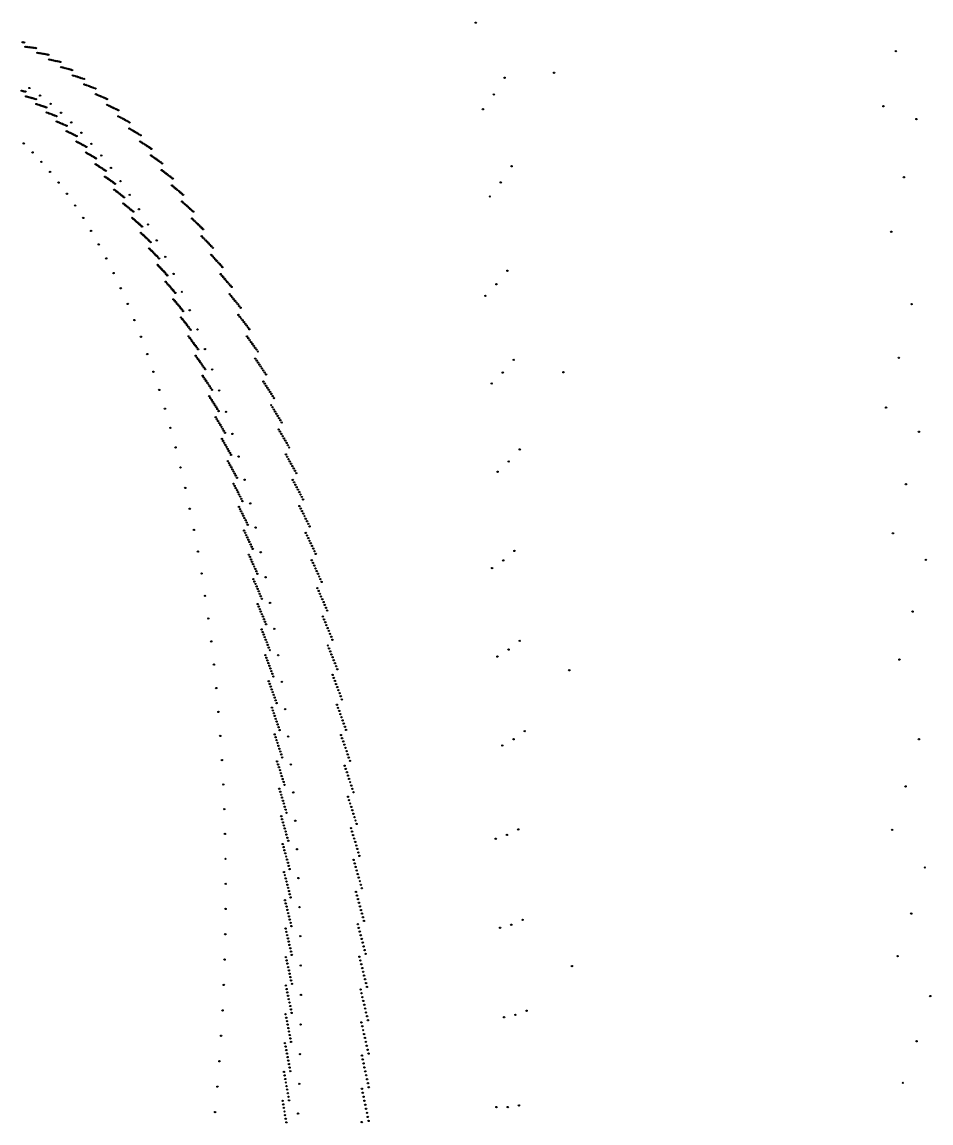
# Model space of a CAD drawing. Header units: millimetres. Extents: x -26 to 31, y -125 to 131.
# Drawn here: x 16.79 to 30.55, y 3.41 to 20.08 of the extents above; entities that cross this region are included whole.
import ezdxf

# ---------------------------------------------------------------- set-up
doc = ezdxf.new("R2010")
doc.units = ezdxf.units.MM
for name, color, linetype in [('Orb_10_28_1.00710_500', 10, 'Continuous'), ('Orb_10_28_1.00791_500', 1, 'Continuous'), ('Orb_10_28_1.00792_500', 2, 'Continuous'), ('Orb_10_28_1.00793_500', 3, 'Continuous'), ('Orb_10_28_1.00794_500', 4, 'Continuous'), ('Orb_10_28_1.00795_500', 5, 'Continuous'), ('Orb_10_28_1.00796_500', 6, 'Continuous'), ('Orb_10_28_1.00797_500', 7, 'Continuous'), ('Orb_10_28_1.00798_500', 8, 'Continuous'), ('Orb_10_28_1.00799_500', 9, 'Continuous'), ('Orb_10_28_1.008109_500', 10, 'Continuous'), ('Orb_10_28_1.008910_500', 1, 'Continuous'), ('Orb_10_28_1.008921_500', 2, 'Continuous'), ('Orb_10_28_1.008932_500', 3, 'Continuous'), ('Orb_10_28_1.008943_500', 4, 'Continuous'), ('Orb_10_28_1.008954_500', 5, 'Continuous'), ('Orb_10_28_1.008965_500', 6, 'Continuous'), ('Orb_10_28_1.008976_500', 7, 'Continuous'), ('Orb_10_28_1.008987_500', 8, 'Continuous'), ('Orb_10_28_1.008998_500', 9, 'Continuous')]:
    doc.layers.add(name, color=color, linetype=linetype)

msp = doc.modelspace()

# ---------------------------------------------------------------- linework, layer by layer
at = {"layer": 'Orb_10_28_1.00710_500'}
for centre in [(16.817, 18.239, 23.965), (16.952, 18.104, 24.404), (17.086, 17.96, 24.845), (17.217, 17.808, 25.288), (17.345, 17.647, 25.732), (17.472, 17.477, 26.178), (17.596, 17.298, 26.624), (17.718, 17.111, 27.072), (17.837, 16.915, 27.519), (17.953, 16.711, 27.968), (18.067, 16.498, 28.416), (18.178, 16.277, 28.863), (18.286, 16.047, 29.311), (18.391, 15.81, 29.757), (18.493, 15.565, 30.202), (18.592, 15.312, 30.646), (18.687, 15.051, 31.088), (18.78, 14.783, 31.529), (18.869, 14.507, 31.967), (18.955, 14.224, 32.402), (19.037, 13.934, 32.835), (19.116, 13.638, 33.265), (19.191, 13.335, 33.691), (19.262, 13.025, 34.114), (19.33, 12.71, 34.534), (19.394, 12.388, 34.949), (19.454, 12.061, 35.36), (19.51, 11.729, 35.766), (19.563, 11.391, 36.168), (19.611, 11.048, 36.564), (19.656, 10.701, 36.956), (19.696, 10.349, 37.342), (19.732, 9.994, 37.723), (19.765, 9.634, 38.097), (19.793, 9.271, 38.466), (19.817, 8.904, 38.829), (19.837, 8.535, 39.185), (19.853, 8.162, 39.535), (19.864, 7.787, 39.878), (19.872, 7.41, 40.215), (19.875, 7.031, 40.545), (19.874, 6.651, 40.868), (19.868, 6.268, 41.184), (19.859, 5.885, 41.492), (19.845, 5.501, 41.794), (19.827, 5.116, 42.088), (19.805, 4.731, 42.375), (19.779, 4.346, 42.654), (19.749, 3.961, 42.926), (19.714, 3.576, 43.191)]:
    msp.add_circle(centre, 0.01, dxfattribs=at)
at = {"layer": 'Orb_10_28_1.00791_500'}
for centre in [(23.659, 20.067, 171.763), (16.853, 18.95, 23.321), (17.009, 18.834, 23.791), (17.164, 18.707, 24.263), (17.317, 18.571, 24.739), (17.468, 18.424, 25.218), (17.616, 18.267, 25.7), (17.763, 18.1, 26.184), (17.907, 17.923, 26.669), (18.049, 17.735, 27.157), (18.188, 17.538, 27.646), (18.325, 17.33, 28.137), (18.459, 17.113, 28.628), (18.59, 16.885, 29.12), (18.718, 16.648, 29.612), (18.843, 16.401, 30.104), (18.965, 16.145, 30.595), (19.084, 15.879, 31.086), (23.806, 15.932, 173.14), (19.2, 15.604, 31.576), (19.312, 15.319, 32.064), (19.42, 15.026, 32.551), (19.525, 14.723, 33.035), (19.626, 14.412, 33.517), (19.724, 14.093, 33.997), (19.817, 13.766, 34.473), (19.907, 13.43, 34.946), (19.993, 13.087, 35.416), (20.075, 12.737, 35.881), (20.152, 12.379, 36.342), (20.225, 12.014, 36.798), (23.907, 11.811, 174.418), (20.294, 11.643, 37.25), (20.359, 11.266, 37.696), (20.419, 10.882, 38.137), (20.475, 10.493, 38.572), (20.527, 10.098, 39.002), (20.574, 9.698, 39.424), (20.616, 9.293, 39.841), (20.653, 8.884, 40.251), (20.686, 8.471, 40.653), (20.715, 8.054, 41.049), (23.962, 7.714, 175.595), (20.738, 7.633, 41.437), (20.757, 7.21, 41.818), (20.771, 6.783, 42.191), (20.781, 6.354, 42.556), (20.785, 5.923, 42.913), (20.785, 5.49, 43.262), (20.78, 5.056, 43.603), (20.77, 4.621, 43.936), (20.756, 4.184, 44.26), (20.736, 3.747, 44.575), (23.972, 3.653, 176.67)]:
    msp.add_circle(centre, 0.01, dxfattribs=at)
at = {"layer": 'Orb_10_28_1.00792_500'}
for centre in [(16.871, 18.945, 23.368), (17.028, 18.828, 23.838), (17.183, 18.7, 24.312), (23.768, 18.756, 172.561), (17.336, 18.563, 24.789), (17.486, 18.415, 25.268), (17.635, 18.257, 25.75), (17.782, 18.089, 26.235), (17.926, 17.911, 26.721), (18.068, 17.722, 27.21), (18.207, 17.524, 27.7), (18.344, 17.315, 28.191), (18.478, 17.097, 28.682), (18.609, 16.868, 29.175), (18.737, 16.63, 29.667), (18.862, 16.382, 30.16), (18.984, 16.124, 30.652), (19.102, 15.857, 31.143), (19.218, 15.581, 31.633), (19.33, 15.295, 32.122), (19.438, 15, 32.609), (19.543, 14.697, 33.094), (23.901, 14.605, 173.912), (19.644, 14.385, 33.577), (19.741, 14.064, 34.056), (19.835, 13.736, 34.533), (19.924, 13.399, 35.006), (20.01, 13.055, 35.476), (20.091, 12.703, 35.941), (20.169, 12.345, 36.403), (20.242, 11.979, 36.859), (20.31, 11.606, 37.311), (20.375, 11.228, 37.757), (20.435, 10.843, 38.198), (20.491, 10.453, 38.633), (23.987, 10.471, 175.162), (20.542, 10.057, 39.062), (20.588, 9.656, 39.485), (20.63, 9.25, 39.902), (20.667, 8.84, 40.311), (20.7, 8.426, 40.714), (20.728, 8.008, 41.109), (20.751, 7.587, 41.497), (20.77, 7.162, 41.878), (20.784, 6.735, 42.25), (24.027, 6.366, 176.31), (20.793, 6.305, 42.615), (20.797, 5.873, 42.972), (20.796, 5.439, 43.321), (20.791, 5.004, 43.661), (20.781, 4.568, 43.993), (20.766, 4.131, 44.317), (20.746, 3.693, 44.632)]:
    msp.add_circle(centre, 0.01, dxfattribs=at)
at = {"layer": 'Orb_10_28_1.00793_500'}
for centre in [(16.89, 18.94, 23.415), (17.047, 18.822, 23.886), (17.201, 18.694, 24.36), (17.354, 18.555, 24.838), (17.505, 18.406, 25.318), (17.654, 18.247, 25.801), (17.801, 18.078, 26.286), (17.945, 17.899, 26.774), (18.087, 17.709, 27.263), (18.226, 17.51, 27.753), (23.873, 17.436, 173.352), (18.362, 17.3, 28.245), (18.496, 17.08, 28.737), (18.627, 16.851, 29.23), (18.755, 16.611, 29.723), (18.88, 16.362, 30.216), (19.002, 16.103, 30.709), (19.121, 15.835, 31.2), (19.236, 15.558, 31.691), (19.348, 15.271, 32.18), (19.456, 14.975, 32.668), (19.561, 14.67, 33.153), (19.662, 14.357, 33.636), (19.759, 14.036, 34.116), (19.852, 13.706, 34.593), (19.941, 13.368, 35.066), (23.991, 13.27, 174.676), (20.027, 13.023, 35.536), (20.108, 12.67, 36.002), (20.185, 12.31, 36.463), (20.258, 11.943, 36.92), (20.326, 11.57, 37.372), (20.391, 11.19, 37.818), (20.45, 10.804, 38.259), (20.506, 10.413, 38.694), (20.557, 10.016, 39.123), (20.603, 9.614, 39.546), (20.644, 9.207, 39.962), (24.062, 9.125, 175.898), (20.681, 8.796, 40.372), (20.714, 8.381, 40.774), (20.741, 7.962, 41.169), (20.764, 7.54, 41.557), (20.783, 7.114, 41.937), (20.796, 6.686, 42.31), (20.805, 6.255, 42.674), (20.808, 5.823, 43.031), (20.807, 5.388, 43.379), (24.088, 5.012, 177.016), (20.802, 4.952, 43.719), (20.791, 4.515, 44.051), (20.776, 4.077, 44.374), (20.755, 3.639, 44.689)]:
    msp.add_circle(centre, 0.01, dxfattribs=at)
at = {"layer": 'Orb_10_28_1.00794_500'}
for centre in [(16.908, 18.935, 23.462), (17.065, 18.816, 23.934), (17.22, 18.687, 24.409), (17.373, 18.547, 24.887), (17.524, 18.397, 25.368), (17.673, 18.237, 25.852), (17.819, 18.067, 26.338), (17.964, 17.887, 26.826), (18.105, 17.696, 27.315), (18.245, 17.496, 27.806), (18.381, 17.285, 28.299), (18.515, 17.064, 28.792), (18.646, 16.833, 29.285), (18.774, 16.593, 29.779), (18.899, 16.342, 30.272), (19.021, 16.083, 30.766), (23.973, 16.108, 174.136), (19.139, 15.813, 31.258), (19.254, 15.534, 31.749), (19.366, 15.246, 32.239), (19.474, 14.949, 32.726), (19.578, 14.644, 33.212), (19.679, 14.329, 33.695), (19.776, 14.007, 34.176), (19.869, 13.676, 34.653), (19.959, 13.337, 35.127), (20.044, 12.99, 35.597), (20.125, 12.636, 36.062), (20.201, 12.275, 36.524), (20.274, 11.907, 36.981), (24.076, 11.927, 175.432), (20.342, 11.533, 37.433), (20.406, 11.152, 37.879), (20.466, 10.765, 38.32), (20.521, 10.373, 38.755), (20.571, 9.975, 39.184), (20.617, 9.572, 39.607), (20.659, 9.164, 40.023), (20.695, 8.752, 40.432), (20.727, 8.336, 40.834), (20.755, 7.916, 41.229), (24.132, 7.772, 176.625), (20.777, 7.493, 41.617), (20.795, 7.066, 41.997), (20.808, 6.637, 42.369), (20.816, 6.206, 42.733), (20.82, 5.772, 43.09), (20.818, 5.337, 43.438), (20.812, 4.9, 43.777), (20.801, 4.462, 44.108), (20.785, 4.024, 44.431), (20.765, 3.585, 44.745), (24.143, 3.653, 177.714)]:
    msp.add_circle(centre, 0.01, dxfattribs=at)
at = {"layer": 'Orb_10_28_1.00795_500'}
for centre in [(16.927, 18.93, 23.509), (23.933, 18.981, 173.543), (17.084, 18.81, 23.982), (17.239, 18.68, 24.458), (17.392, 18.539, 24.936), (17.543, 18.388, 25.418), (17.692, 18.227, 25.903), (17.838, 18.056, 26.389), (17.982, 17.875, 26.878), (18.124, 17.683, 27.368), (18.263, 17.481, 27.86), (18.4, 17.269, 28.353), (18.534, 17.048, 28.846), (18.665, 16.816, 29.341), (18.792, 16.574, 29.835), (18.917, 16.323, 30.329), (19.039, 16.062, 30.822), (19.157, 15.791, 31.315), (19.272, 15.511, 31.807), (19.384, 15.222, 32.297), (19.492, 14.924, 32.785), (24.068, 14.77, 174.913), (19.596, 14.617, 33.271), (19.697, 14.301, 33.755), (19.794, 13.978, 34.235), (19.887, 13.645, 34.713), (19.976, 13.305, 35.187), (20.061, 12.958, 35.657), (20.141, 12.603, 36.123), (20.218, 12.24, 36.585), (20.29, 11.871, 37.042), (20.358, 11.496, 37.493), (20.422, 11.114, 37.94), (20.481, 10.726, 38.381), (24.156, 10.577, 176.181), (20.536, 10.332, 38.816), (20.586, 9.933, 39.245), (20.632, 9.529, 39.668), (20.673, 9.121, 40.084), (20.709, 8.708, 40.493), (20.741, 8.29, 40.895), (20.768, 7.87, 41.29), (20.79, 7.445, 41.677), (20.808, 7.018, 42.057), (20.82, 6.588, 42.429), (24.198, 6.413, 177.344), (20.828, 6.156, 42.792), (20.831, 5.721, 43.148), (20.829, 5.285, 43.496), (20.823, 4.848, 43.835), (20.811, 4.409, 44.166), (20.795, 3.97, 44.488), (20.774, 3.53, 44.802)]:
    msp.add_circle(centre, 0.01, dxfattribs=at)
at = {"layer": 'Orb_10_28_1.00796_500'}
for centre in [(16.787, 19.036, 23.087), (16.946, 18.925, 23.557), (17.103, 18.804, 24.03), (17.258, 18.673, 24.506), (17.411, 18.531, 24.986), (17.562, 18.379, 25.468), (17.71, 18.217, 25.953), (17.857, 18.045, 26.441), (18.001, 17.863, 26.93), (18.143, 17.67, 27.421), (24.038, 17.65, 174.339), (18.282, 17.467, 27.913), (18.419, 17.254, 28.407), (18.552, 17.031, 28.901), (18.683, 16.798, 29.396), (18.811, 16.555, 29.891), (18.936, 16.303, 30.385), (19.057, 16.04, 30.879), (19.176, 15.769, 31.373), (19.291, 15.488, 31.865), (19.402, 15.197, 32.355), (19.51, 14.898, 32.844), (19.614, 14.59, 33.33), (19.714, 14.273, 33.814), (19.811, 13.948, 34.295), (19.904, 13.615, 34.773), (24.159, 13.424, 175.682), (19.993, 13.274, 35.247), (20.077, 12.925, 35.717), (20.158, 12.569, 36.184), (20.234, 12.206, 36.645), (20.306, 11.835, 37.102), (20.374, 11.459, 37.554), (20.438, 11.076, 38.001), (20.497, 10.687, 38.442), (20.551, 10.292, 38.877), (20.601, 9.892, 39.306), (20.646, 9.487, 39.729), (24.232, 9.22, 176.92), (20.687, 9.077, 40.144), (20.723, 8.663, 40.553), (20.755, 8.245, 40.955), (20.781, 7.823, 41.35), (20.803, 7.398, 41.737), (20.82, 6.97, 42.116), (20.833, 6.539, 42.488), (20.84, 6.106, 42.851), (20.843, 5.671, 43.207), (20.841, 5.234, 43.554), (24.259, 5.048, 178.053), (20.834, 4.796, 43.893), (20.822, 4.356, 44.223), (20.805, 3.916, 44.545), (20.784, 3.476, 44.859)]:
    msp.add_circle(centre, 0.01, dxfattribs=at)
at = {"layer": 'Orb_10_28_1.00797_500'}
for centre in [(16.806, 19.032, 23.133), (16.964, 18.92, 23.604), (17.121, 18.798, 24.078), (17.276, 18.665, 24.555), (17.429, 18.523, 25.035), (17.58, 18.37, 25.519), (17.729, 18.207, 26.004), (17.876, 18.034, 26.492), (18.02, 17.85, 26.982), (18.162, 17.656, 27.474), (18.301, 17.453, 27.967), (18.437, 17.238, 28.461), (18.571, 17.014, 28.956), (18.702, 16.78, 29.451), (18.83, 16.536, 29.947), (18.954, 16.283, 30.442), (24.139, 16.311, 175.128), (19.076, 16.019, 30.936), (19.194, 15.746, 31.43), (19.309, 15.464, 31.923), (19.42, 15.173, 32.413), (19.528, 14.872, 32.902), (19.632, 14.563, 33.389), (19.732, 14.245, 33.873), (19.829, 13.919, 34.355), (19.921, 13.585, 34.833), (20.01, 13.242, 35.307), (20.094, 12.892, 35.778), (20.175, 12.535, 36.244), (20.251, 12.17, 36.706), (24.244, 12.071, 176.442), (20.323, 11.799, 37.163), (20.39, 11.421, 37.615), (20.453, 11.037, 38.062), (20.512, 10.647, 38.503), (20.566, 10.251, 38.938), (20.616, 9.85, 39.367), (20.661, 9.444, 39.789), (20.701, 9.034, 40.205), (20.737, 8.618, 40.614), (20.768, 8.199, 41.016), (24.303, 7.856, 177.651), (20.794, 7.777, 41.41), (20.816, 7.351, 41.797), (20.833, 6.922, 42.176), (20.845, 6.49, 42.547), (20.852, 6.056, 42.911), (20.854, 5.62, 43.266), (20.852, 5.182, 43.612), (20.844, 4.743, 43.951), (20.832, 4.303, 44.281), (20.815, 3.862, 44.602), (24.314, 3.678, 178.754), (20.793, 3.421, 44.915)]:
    msp.add_circle(centre, 0.01, dxfattribs=at)
at = {"layer": 'Orb_10_28_1.00798_500'}
for centre in [(24.096, 19.234, 174.518), (16.824, 19.027, 23.18), (16.983, 18.914, 23.651), (17.14, 18.791, 24.126), (17.295, 18.658, 24.604), (17.448, 18.515, 25.085), (17.599, 18.361, 25.569), (17.748, 18.197, 26.055), (17.895, 18.022, 26.544), (18.039, 17.838, 27.035), (18.181, 17.643, 27.527), (18.32, 17.438, 28.021), (18.456, 17.223, 28.515), (18.59, 16.998, 29.011), (18.72, 16.762, 29.507), (18.848, 16.517, 30.003), (18.973, 16.262, 30.498), (19.094, 15.998, 30.993), (19.212, 15.724, 31.488), (19.327, 15.44, 31.98), (19.438, 15.148, 32.472), (19.546, 14.846, 32.961), (24.235, 14.963, 175.909), (19.65, 14.536, 33.448), (19.75, 14.217, 33.933), (19.846, 13.89, 34.414), (19.938, 13.554, 34.893), (20.027, 13.211, 35.367), (20.111, 12.859, 35.838), (20.191, 12.501, 36.305), (20.267, 12.135, 36.767), (20.339, 11.763, 37.224), (20.406, 11.384, 37.676), (20.469, 10.999, 38.123), (24.326, 10.71, 177.194), (20.527, 10.607, 38.564), (20.581, 10.211, 38.999), (20.631, 9.809, 39.428), (20.675, 9.402, 39.85), (20.716, 8.99, 40.266), (20.751, 8.574, 40.674), (20.782, 8.154, 41.076), (20.808, 7.73, 41.47), (20.829, 7.303, 41.857), (20.845, 6.873, 42.236), (20.857, 6.441, 42.607), (24.369, 6.486, 178.374), (20.864, 6.006, 42.97), (20.865, 5.569, 43.324), (20.862, 5.13, 43.671), (20.855, 4.691, 44.009), (20.842, 4.25, 44.338), (20.825, 3.808, 44.659)]:
    msp.add_circle(centre, 0.01, dxfattribs=at)
at = {"layer": 'Orb_10_28_1.00799_500'}
for centre in [(16.843, 19.023, 23.227), (17.002, 18.909, 23.698), (17.159, 18.785, 24.174), (17.314, 18.651, 24.653), (17.467, 18.506, 25.135), (17.618, 18.351, 25.619), (17.767, 18.186, 26.106), (17.913, 18.011, 26.596), (18.058, 17.825, 27.087), (24.203, 17.893, 175.319), (18.199, 17.629, 27.58), (18.338, 17.423, 28.074), (18.475, 17.207, 28.57), (18.608, 16.981, 29.066), (18.739, 16.744, 29.562), (18.867, 16.498, 30.059), (18.991, 16.242, 30.555), (19.113, 15.976, 31.05), (19.23, 15.701, 31.545), (19.345, 15.417, 32.038), (19.456, 15.123, 32.53), (19.564, 14.82, 33.02), (19.667, 14.509, 33.507), (19.767, 14.188, 33.992), (19.863, 13.86, 34.474), (19.956, 13.523, 34.953), (24.326, 13.607, 176.682), (20.044, 13.179, 35.428), (20.128, 12.826, 35.899), (20.208, 12.467, 36.366), (20.284, 12.1, 36.828), (20.355, 11.726, 37.285), (20.422, 11.346, 37.737), (20.485, 10.96, 38.184), (20.543, 10.568, 38.625), (20.596, 10.17, 39.06), (20.646, 9.767, 39.489), (20.69, 9.359, 39.911), (24.402, 9.342, 177.938), (20.73, 8.946, 40.326), (20.765, 8.529, 40.735), (20.795, 8.108, 41.136), (20.821, 7.683, 41.53), (20.842, 7.255, 41.917), (20.858, 6.825, 42.295), (20.869, 6.391, 42.666), (20.875, 5.955, 43.029), (20.877, 5.518, 43.383), (20.873, 5.078, 43.729), (24.43, 5.111, 179.087), (20.865, 4.638, 44.067), (20.852, 4.196, 44.396), (20.834, 3.754, 44.716)]:
    msp.add_circle(centre, 0.01, dxfattribs=at)
at = {"layer": 'Orb_10_28_1.008109_500'}
for centre in [(24.846, 19.31, 179.093), (16.904, 19.078, 23.308), (17.065, 18.963, 23.786), (17.224, 18.838, 24.267), (17.382, 18.703, 24.751), (17.537, 18.557, 25.239), (17.691, 18.4, 25.73), (17.842, 18.233, 26.223), (17.991, 18.056, 26.719), (18.138, 17.868, 27.216), (18.282, 17.67, 27.716), (18.423, 17.461, 28.216), (18.562, 17.242, 28.718), (18.698, 17.012, 29.221), (18.831, 16.772, 29.724), (18.961, 16.522, 30.227), (19.087, 16.263, 30.73), (19.211, 15.993, 31.232), (19.331, 15.713, 31.734), (19.448, 15.424, 32.234), (19.561, 15.126, 32.732), (19.67, 14.818, 33.229), (24.986, 14.776, 180.547), (19.776, 14.501, 33.723), (19.878, 14.176, 34.214), (19.976, 13.842, 34.703), (20.07, 13.499, 35.188), (20.16, 13.149, 35.67), (20.246, 12.79, 36.147), (20.327, 12.424, 36.621), (20.405, 12.051, 37.089), (20.478, 11.671, 37.553), (20.546, 11.284, 38.011), (20.61, 10.891, 38.464), (20.669, 10.492, 38.911), (25.076, 10.264, 181.887), (20.724, 10.087, 39.352), (20.775, 9.676, 39.786), (20.82, 9.261, 40.214), (20.861, 8.84, 40.635), (20.897, 8.416, 41.049), (20.928, 7.987, 41.455), (20.954, 7.555, 41.854), (20.976, 7.119, 42.245), (20.992, 6.68, 42.628), (21.004, 6.239, 43.003), (21.011, 5.795, 43.37), (25.115, 5.787, 183.11), (21.013, 5.349, 43.729), (21.009, 4.902, 44.078), (21.001, 4.453, 44.42), (20.988, 4.004, 44.752), (20.97, 3.554, 45.076)]:
    msp.add_circle(centre, 0.01, dxfattribs=at)
at = {"layer": 'Orb_10_28_1.008910_500'}
for centre in [(16.843, 19.701, 22.555), (17.025, 19.61, 23.057), (17.205, 19.508, 23.565), (17.384, 19.394, 24.077), (17.561, 19.269, 24.594), (17.736, 19.132, 25.116), (17.91, 18.983, 25.642), (18.081, 18.822, 26.171), (18.251, 18.649, 26.705), (18.418, 18.464, 27.241), (18.582, 18.267, 27.78), (18.744, 18.057, 28.322), (18.904, 17.836, 28.866), (19.06, 17.603, 29.411), (19.214, 17.358, 29.959), (19.365, 17.101, 30.507), (19.512, 16.833, 31.056), (19.656, 16.552, 31.605), (19.797, 16.261, 32.154), (19.934, 15.957, 32.702), (20.068, 15.643, 33.249), (20.197, 15.317, 33.795), (20.323, 14.981, 34.339), (20.445, 14.634, 34.881), (20.563, 14.277, 35.421), (29.87, 14.24, 210.594), (20.676, 13.909, 35.957), (20.786, 13.532, 36.49), (20.89, 13.145, 37.019), (20.991, 12.749, 37.544), (21.086, 12.343, 38.064), (21.177, 11.929, 38.58), (21.263, 11.507, 39.089), (21.345, 11.077, 39.593), (21.421, 10.639, 40.091), (21.492, 10.194, 40.583), (21.559, 9.742, 41.067), (21.62, 9.284, 41.545), (21.675, 8.819, 42.014), (21.726, 8.349, 42.476), (21.771, 7.874, 42.93), (29.963, 7.848, 212.319), (21.811, 7.393, 43.376), (21.846, 6.908, 43.813), (21.875, 6.42, 44.241), (21.898, 5.927, 44.66), (21.916, 5.432, 45.07), (21.929, 4.933, 45.47), (21.936, 4.432, 45.861), (21.937, 3.93, 46.242), (21.933, 3.425, 46.613)]:
    msp.add_circle(centre, 0.01, dxfattribs=at)
at = {"layer": 'Orb_10_28_1.008921_500'}
for centre in [(16.863, 19.699, 22.604), (17.045, 19.607, 23.107), (17.226, 19.504, 23.615), (17.405, 19.389, 24.129), (17.582, 19.262, 24.647), (17.757, 19.124, 25.169), (17.931, 18.974, 25.696), (18.102, 18.812, 26.226), (29.831, 18.801, 209.682), (18.272, 18.638, 26.76), (18.439, 18.451, 27.298), (18.603, 18.253, 27.838), (18.766, 18.043, 28.38), (18.925, 17.82, 28.925), (19.082, 17.586, 29.471), (19.235, 17.34, 30.019), (19.386, 17.082, 30.568), (19.533, 16.812, 31.118), (19.677, 16.53, 31.667), (19.818, 16.237, 32.217), (19.955, 15.932, 32.766), (20.088, 15.616, 33.314), (20.218, 15.289, 33.86), (20.344, 14.952, 34.405), (20.465, 14.603, 34.947), (20.583, 14.245, 35.487), (20.696, 13.876, 36.024), (20.805, 13.497, 36.557), (20.91, 13.109, 37.087), (21.01, 12.711, 37.612), (29.975, 12.337, 211.554), (21.105, 12.304, 38.132), (21.196, 11.889, 38.648), (21.282, 11.465, 39.157), (21.363, 11.034, 39.662), (21.439, 10.595, 40.159), (21.51, 10.148, 40.651), (21.576, 9.695, 41.135), (21.637, 9.235, 41.613), (21.692, 8.77, 42.082), (21.742, 8.298, 42.544), (21.787, 7.822, 42.998), (21.827, 7.34, 43.443), (21.861, 6.854, 43.88), (21.889, 6.364, 44.308), (21.913, 5.871, 44.727), (30.046, 5.936, 213.226), (21.93, 5.374, 45.136), (21.942, 4.875, 45.536), (21.949, 4.373, 45.926), (21.95, 3.869, 46.307)]:
    msp.add_circle(centre, 0.01, dxfattribs=at)
at = {"layer": 'Orb_10_28_1.008932_500'}
for centre in [(16.884, 19.696, 22.653), (17.066, 19.604, 23.157), (17.246, 19.499, 23.666), (17.425, 19.384, 24.18), (17.603, 19.256, 24.699), (17.778, 19.117, 25.223), (17.952, 18.965, 25.75), (18.123, 18.802, 26.282), (18.293, 18.627, 26.816), (18.46, 18.439, 27.354), (18.625, 18.24, 27.895), (18.787, 18.028, 28.439), (18.946, 17.804, 28.984), (19.103, 17.569, 29.531), (19.256, 17.321, 30.08), (19.407, 17.062, 30.63), (29.95, 16.903, 210.68), (19.554, 16.79, 31.18), (19.698, 16.507, 31.73), (19.839, 16.213, 32.28), (19.976, 15.907, 32.83), (20.109, 15.589, 33.378), (20.238, 15.261, 33.925), (20.364, 14.922, 34.47), (20.486, 14.572, 35.013), (20.603, 14.212, 35.554), (20.716, 13.842, 36.091), (20.825, 13.462, 36.624), (20.929, 13.072, 37.154), (21.029, 12.673, 37.679), (21.124, 12.265, 38.2), (21.215, 11.848, 38.715), (21.3, 11.423, 39.225), (21.381, 10.99, 39.73), (21.457, 10.55, 40.228), (30.073, 10.426, 212.501), (21.528, 10.102, 40.719), (21.593, 9.648, 41.203), (21.654, 9.187, 41.681), (21.709, 8.72, 42.15), (21.759, 8.247, 42.612), (21.803, 7.769, 43.066), (21.842, 7.287, 43.511), (21.876, 6.8, 43.947), (21.904, 6.309, 44.375), (21.927, 5.814, 44.793), (21.944, 5.316, 45.202), (21.956, 4.816, 45.602), (21.962, 4.313, 45.991), (30.124, 4.019, 214.118), (21.962, 3.809, 46.371)]:
    msp.add_circle(centre, 0.01, dxfattribs=at)
at = {"layer": 'Orb_10_28_1.008943_500'}
for centre in [(16.904, 19.694, 22.701), (17.086, 19.6, 23.206), (17.267, 19.495, 23.717), (17.446, 19.378, 24.232), (17.623, 19.25, 24.752), (17.799, 19.109, 25.276), (17.973, 18.957, 25.805), (18.144, 18.792, 26.337), (18.314, 18.615, 26.873), (18.481, 18.427, 27.411), (18.646, 18.226, 27.953), (18.808, 18.013, 28.497), (18.967, 17.788, 29.043), (19.124, 17.551, 29.591), (19.277, 17.302, 30.141), (19.428, 17.041, 30.691), (19.575, 16.769, 31.242), (19.719, 16.484, 31.793), (19.86, 16.188, 32.344), (19.996, 15.881, 32.894), (20.13, 15.563, 33.443), (20.259, 15.233, 33.99), (30.064, 14.995, 211.666), (20.384, 14.892, 34.536), (20.506, 14.541, 35.079), (20.623, 14.18, 35.62), (20.736, 13.808, 36.157), (20.845, 13.426, 36.691), (20.949, 13.035, 37.221), (21.048, 12.635, 37.747), (21.143, 12.225, 38.268), (21.234, 11.807, 38.783), (21.319, 11.381, 39.294), (21.399, 10.947, 39.798), (21.475, 10.505, 40.296), (21.545, 10.056, 40.787), (21.611, 9.6, 41.272), (21.671, 9.138, 41.749), (21.726, 8.67, 42.218), (30.166, 8.507, 213.432), (21.775, 8.196, 42.68), (21.819, 7.717, 43.133), (21.858, 7.233, 43.578), (21.891, 6.745, 44.014), (21.919, 6.253, 44.441), (21.941, 5.757, 44.859), (21.958, 5.258, 45.268), (21.969, 4.757, 45.667), (21.975, 4.253, 46.056), (21.975, 3.748, 46.436)]:
    msp.add_circle(centre, 0.01, dxfattribs=at)
at = {"layer": 'Orb_10_28_1.008954_500'}
for centre in [(16.925, 19.692, 22.75), (17.107, 19.597, 23.256), (17.288, 19.491, 23.767), (30.018, 19.638, 210.719), (17.467, 19.373, 24.284), (17.644, 19.243, 24.804), (17.82, 19.101, 25.33), (17.994, 18.948, 25.859), (18.165, 18.782, 26.392), (18.335, 18.604, 26.929), (18.502, 18.414, 27.468), (18.667, 18.212, 28.011), (18.829, 17.998, 28.556), (18.988, 17.772, 29.103), (19.145, 17.534, 29.652), (19.298, 17.283, 30.202), (19.449, 17.021, 30.753), (19.596, 16.747, 31.304), (19.74, 16.461, 31.856), (19.88, 16.164, 32.407), (20.017, 15.855, 32.958), (20.15, 15.535, 33.507), (20.279, 15.204, 34.055), (20.405, 14.862, 34.602), (20.526, 14.51, 35.145), (20.643, 14.147, 35.686), (20.756, 13.774, 36.224), (20.864, 13.391, 36.758), (20.968, 12.998, 37.289), (30.172, 13.079, 212.637), (21.068, 12.597, 37.814), (21.162, 12.186, 38.336), (21.252, 11.766, 38.851), (21.337, 11.339, 39.362), (21.418, 10.903, 39.866), (21.493, 10.46, 40.364), (21.563, 10.01, 40.855), (21.628, 9.553, 41.34), (21.688, 9.089, 41.817), (21.742, 8.62, 42.286), (21.791, 8.145, 42.747), (21.835, 7.665, 43.201), (21.874, 7.18, 43.645), (21.906, 6.69, 44.081), (30.252, 6.581, 214.349), (21.934, 6.197, 44.508), (21.956, 5.7, 44.926), (21.972, 5.201, 45.334), (21.983, 4.698, 45.732), (21.988, 4.193, 46.121), (21.988, 3.687, 46.5)]:
    msp.add_circle(centre, 0.01, dxfattribs=at)
at = {"layer": 'Orb_10_28_1.008965_500'}
for centre in [(16.945, 19.689, 22.799), (17.127, 19.593, 23.306), (17.308, 19.486, 23.818), (17.487, 19.367, 24.335), (17.665, 19.236, 24.857), (17.841, 19.093, 25.383), (18.015, 18.939, 25.913), (18.186, 18.772, 26.447), (18.356, 18.593, 26.985), (18.523, 18.402, 27.525), (18.688, 18.199, 28.069), (18.85, 17.983, 28.615), (19.009, 17.756, 29.162), (30.14, 17.727, 211.729), (19.166, 17.516, 29.712), (19.319, 17.264, 30.263), (19.47, 17.001, 30.814), (19.617, 16.726, 31.366), (19.761, 16.438, 31.919), (19.901, 16.14, 32.471), (20.038, 15.83, 33.022), (20.171, 15.508, 33.572), (20.3, 15.176, 34.121), (20.425, 14.832, 34.667), (20.546, 14.478, 35.211), (20.663, 14.114, 35.753), (20.776, 13.74, 36.291), (20.884, 13.355, 36.826), (20.988, 12.961, 37.356), (21.087, 12.558, 37.882), (21.181, 12.146, 38.403), (21.271, 11.725, 38.919), (21.356, 11.296, 39.43), (30.273, 11.153, 213.593), (21.436, 10.859, 39.934), (21.511, 10.415, 40.432), (21.581, 9.963, 40.924), (21.645, 9.505, 41.408), (21.705, 9.04, 41.885), (21.759, 8.57, 42.354), (21.808, 8.093, 42.815), (21.851, 7.612, 43.268), (21.889, 7.126, 43.713), (21.922, 6.635, 44.148), (21.949, 6.141, 44.575), (21.97, 5.643, 44.992), (21.986, 5.142, 45.4), (21.996, 4.639, 45.798), (30.332, 4.649, 215.251), (22.001, 4.133, 46.186), (22, 3.626, 46.565)]:
    msp.add_circle(centre, 0.01, dxfattribs=at)
at = {"layer": 'Orb_10_28_1.008976_500'}
for centre in [(16.965, 19.687, 22.848), (17.148, 19.59, 23.356), (17.329, 19.482, 23.869), (17.508, 19.361, 24.387), (17.686, 19.229, 24.91), (17.862, 19.086, 25.437), (18.036, 18.93, 25.968), (18.208, 18.762, 26.503), (18.377, 18.581, 27.041), (18.544, 18.389, 27.583), (18.709, 18.185, 28.127), (18.871, 17.968, 28.673), (19.031, 17.739, 29.222), (19.187, 17.498, 29.772), (19.341, 17.245, 30.324), (19.491, 16.98, 30.876), (19.638, 16.704, 31.429), (19.782, 16.415, 31.982), (19.922, 16.115, 32.534), (20.059, 15.804, 33.086), (30.257, 15.806, 212.725), (20.191, 15.481, 33.637), (20.32, 15.147, 34.186), (20.445, 14.802, 34.733), (20.566, 14.447, 35.277), (20.683, 14.081, 35.819), (20.796, 13.705, 36.358), (20.904, 13.32, 36.893), (21.007, 12.924, 37.424), (21.106, 12.52, 37.95), (21.2, 12.106, 38.471), (21.29, 11.684, 38.987), (21.374, 11.254, 39.498), (21.454, 10.816, 40.002), (21.529, 10.37, 40.5), (21.598, 9.917, 40.992), (21.662, 9.457, 41.476), (30.368, 9.22, 214.536), (21.722, 8.991, 41.953), (21.775, 8.519, 42.422), (21.824, 8.042, 42.883), (21.867, 7.559, 43.336), (21.905, 7.072, 43.78), (21.937, 6.58, 44.215), (21.963, 6.085, 44.641), (21.984, 5.586, 45.058), (22, 5.084, 45.466), (22.01, 4.58, 45.863), (22.014, 4.073, 46.251), (22.013, 3.565, 46.629)]:
    msp.add_circle(centre, 0.01, dxfattribs=at)
at = {"layer": 'Orb_10_28_1.008987_500'}
for centre in [(16.802, 19.77, 22.394), (16.986, 19.684, 22.897), (17.168, 19.586, 23.406), (17.35, 19.477, 23.92), (17.529, 19.356, 24.439), (17.707, 19.223, 24.963), (17.883, 19.078, 25.491), (18.057, 18.92, 26.023), (18.229, 18.751, 26.558), (18.398, 18.57, 27.098), (18.565, 18.376, 27.64), (18.73, 18.171, 28.185), (18.892, 17.953, 28.732), (19.052, 17.723, 29.281), (19.208, 17.48, 29.832), (19.362, 17.226, 30.385), (19.512, 16.96, 30.938), (19.659, 16.682, 31.491), (19.803, 16.392, 32.045), (19.943, 16.09, 32.598), (20.079, 15.778, 33.15), (20.212, 15.453, 33.701), (20.341, 15.118, 34.251), (20.466, 14.772, 34.799), (20.587, 14.415, 35.344), (20.703, 14.048, 35.886), (30.367, 13.875, 213.707), (20.815, 13.671, 36.425), (20.923, 13.284, 36.96), (21.027, 12.887, 37.491), (21.125, 12.481, 38.018), (21.219, 12.066, 38.539), (21.309, 11.643, 39.055), (21.393, 11.211, 39.566), (21.472, 10.771, 40.071), (21.547, 10.324, 40.569), (21.616, 9.87, 41.06), (21.68, 9.409, 41.544), (21.738, 8.942, 42.021), (21.792, 8.469, 42.49), (21.84, 7.99, 42.951), (21.883, 7.506, 43.403), (30.457, 7.279, 215.463), (21.92, 7.018, 43.847), (21.952, 6.525, 44.282), (21.978, 6.029, 44.708), (21.999, 5.529, 45.124), (22.014, 5.026, 45.531), (22.023, 4.52, 45.929), (22.027, 4.013, 46.316), (22.025, 3.503, 46.693)]:
    msp.add_circle(centre, 0.01, dxfattribs=at)
at = {"layer": 'Orb_10_28_1.008998_500'}
for centre in [(16.822, 19.768, 22.442), (17.006, 19.681, 22.946), (17.189, 19.582, 23.456), (17.37, 19.472, 23.971), (17.55, 19.35, 24.491), (17.728, 19.216, 25.016), (17.904, 19.069, 25.544), (18.078, 18.911, 26.077), (18.25, 18.741, 26.614), (18.419, 18.558, 27.154), (30.329, 18.608, 212.763), (18.587, 18.363, 27.697), (18.751, 18.156, 28.243), (18.913, 17.937, 28.791), (19.073, 17.706, 29.341), (19.229, 17.462, 29.893), (19.383, 17.207, 30.446), (19.533, 16.939, 30.999), (19.68, 16.66, 31.554), (19.824, 16.368, 32.108), (19.964, 16.066, 32.662), (20.1, 15.751, 33.215), (20.233, 15.426, 33.766), (20.361, 15.089, 34.316), (20.486, 14.742, 34.864), (20.607, 14.383, 35.41), (20.723, 14.015, 35.952), (20.835, 13.636, 36.492), (20.943, 13.248, 37.027), (21.046, 12.85, 37.559), (21.145, 12.442, 38.085), (21.238, 12.026, 38.607), (30.472, 11.935, 214.675), (21.327, 11.601, 39.124), (21.411, 11.168, 39.634), (21.49, 10.727, 40.139), (21.564, 10.279, 40.637), (21.633, 9.823, 41.128), (21.697, 9.361, 41.612), (21.755, 8.893, 42.089), (21.809, 8.418, 42.558), (21.856, 7.938, 43.018), (21.899, 7.453, 43.471), (21.935, 6.964, 43.914), (21.967, 6.47, 44.349), (21.993, 5.972, 44.774), (22.013, 5.471, 45.191), (30.54, 5.332, 216.375), (22.028, 4.967, 45.597), (22.037, 4.461, 45.994), (22.04, 3.952, 46.381), (22.038, 3.442, 46.758)]:
    msp.add_circle(centre, 0.01, dxfattribs=at)

doc.saveas('drawing.dxf')
